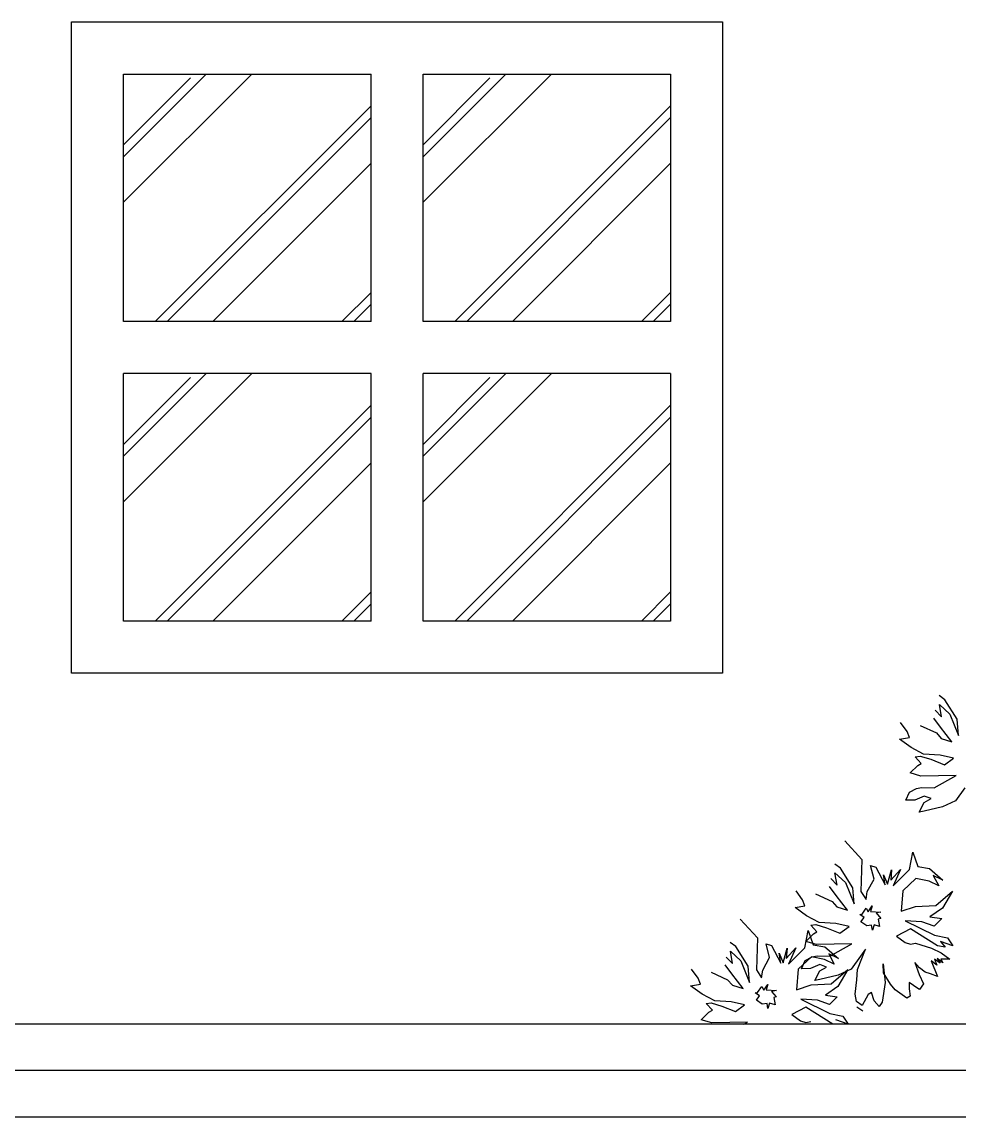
# Model space of a CAD drawing. Header units: inches. Extents: x 10.1 to 52.6, y 12.1 to 36.9.
# Drawn here: x 28.151 to 29.158, y 20.722 to 21.9 of the extents above; entities that cross this region are included whole.
import ezdxf

# ---------------------------------------------------------------- set-up
doc = ezdxf.new("R2010")
doc.units = ezdxf.units.IN
doc.header["$MEASUREMENT"] = 0
doc.layers.add('02', color=2, linetype='Continuous')

msp = doc.modelspace()

# ---------------------------------------------------------------- linework, layer by layer
at = {"layer": '02'}
for p, q in [((28.204, 21.1996), (28.204, 21.8996)), ((28.204, 21.8996), (28.904, 21.8996)), ((28.904, 21.8996), (28.904, 21.1996)), ((28.3979, 21.8436), (28.26, 21.7057)), ((28.3488, 21.8436), (28.26, 21.7547)), ((28.26, 21.5776), (28.26, 21.8436)), ((28.26, 21.8436), (28.526, 21.8436)), ((28.3318, 21.8394), (28.26, 21.7675)), ((28.526, 21.5776), (28.526, 21.8436)), ((28.582, 21.5776), (28.582, 21.8436)), ((28.7199, 21.8436), (28.582, 21.7057)), ((28.6708, 21.8436), (28.582, 21.7547)), ((28.582, 21.8436), (28.848, 21.8436)), ((28.6538, 21.8394), (28.582, 21.7675)), ((28.848, 21.8436), (28.848, 21.5776)), ((28.526, 21.8095), (28.2941, 21.5776)), ((28.848, 21.8095), (28.6161, 21.5776)), ((28.526, 21.7967), (28.3069, 21.5776)), ((28.848, 21.7967), (28.6289, 21.5776)), ((28.526, 21.7476), (28.356, 21.5776)), ((28.848, 21.7476), (28.678, 21.5776)), ((28.526, 21.6089), (28.4947, 21.5776)), ((28.848, 21.6089), (28.8167, 21.5776)), ((28.526, 21.5961), (28.5075, 21.5776)), ((28.848, 21.5961), (28.8295, 21.5776)), ((28.526, 21.5776), (28.26, 21.5776)), ((28.848, 21.5776), (28.582, 21.5776)), ((28.3979, 21.5216), (28.26, 21.3837)), ((28.3488, 21.5216), (28.26, 21.4327)), ((28.526, 21.5216), (28.26, 21.5216)), ((28.26, 21.2556), (28.26, 21.5216)), ((28.526, 21.2556), (28.526, 21.5216)), ((28.848, 21.5216), (28.582, 21.5216)), ((28.7199, 21.5216), (28.582, 21.3837)), ((28.582, 21.2556), (28.582, 21.5216)), ((28.6708, 21.5216), (28.582, 21.4327)), ((28.848, 21.5216), (28.848, 21.2556)), ((28.3318, 21.5174), (28.26, 21.4455)), ((28.6538, 21.5174), (28.582, 21.4455)), ((28.526, 21.4875), (28.2941, 21.2556)), ((28.848, 21.4875), (28.6161, 21.2556)), ((28.526, 21.4747), (28.3069, 21.2556)), ((28.848, 21.4747), (28.6289, 21.2556)), ((28.526, 21.4256), (28.356, 21.2556)), ((28.848, 21.4256), (28.678, 21.2556)), ((28.526, 21.2869), (28.4947, 21.2556)), ((28.848, 21.2869), (28.8167, 21.2556)), ((28.526, 21.2741), (28.5075, 21.2556)), ((28.848, 21.2741), (28.8295, 21.2556)), ((28.526, 21.2556), (28.26, 21.2556)), ((28.848, 21.2556), (28.582, 21.2556)), ((28.904, 21.1996), (28.204, 21.1996)), ((29.143, 21.171), (29.1368, 21.1754)), ((29.1561, 21.15), (29.143, 21.171)), ((29.1326, 21.1597), (29.1393, 21.1526)), ((29.1393, 21.1526), (29.1371, 21.1659)), ((29.1371, 21.1659), (29.1484, 21.1555)), ((29.1484, 21.1555), (29.1577, 21.1325)), ((29.1023, 21.1368), (29.0952, 21.1466)), ((29.1163, 21.1433), (29.134, 21.1353)), ((29.1384, 21.1415), (29.1313, 21.1513)), ((29.1577, 21.1325), (29.1561, 21.15)), ((29.1048, 21.1304), (29.1023, 21.1368)), ((29.134, 21.1353), (29.1391, 21.1293)), ((29.1506, 21.1258), (29.1384, 21.1415)), ((29.0941, 21.1286), (29.1048, 21.1304)), ((29.1066, 21.1198), (29.0941, 21.1286)), ((29.1201, 21.1125), (29.1066, 21.1198)), ((29.1391, 21.1293), (29.1506, 21.1258)), ((29.111, 21.1096), (29.1163, 21.1105)), ((29.1176, 21.1025), (29.111, 21.1096)), ((29.1163, 21.1105), (29.1278, 21.107)), ((29.138, 21.1114), (29.1201, 21.1125)), ((29.1522, 21.1083), (29.138, 21.1114)), ((29.1425, 21.1012), (29.1522, 21.1083)), ((29.1057, 21.0923), (29.1139, 21.1005)), ((29.1139, 21.1005), (29.1176, 21.1025)), ((29.1278, 21.107), (29.1425, 21.1012)), ((29.1172, 21.0888), (29.1057, 21.0923)), ((29.1363, 21.0893), (29.1172, 21.0888)), ((29.1316, 21.0762), (29.1553, 21.0897)), ((29.1553, 21.0897), (29.1363, 21.0893)), ((29.1051, 21.0717), (29.1126, 21.0757)), ((29.1126, 21.0757), (29.1179, 21.0766)), ((29.1179, 21.0766), (29.1316, 21.0762)), ((29.1644, 21.0762), (29.1545, 21.0623)), ((29.1011, 21.0629), (29.1051, 21.0717)), ((29.1106, 21.0631), (29.1011, 21.0629)), ((29.1208, 21.0675), (29.1106, 21.0631)), ((29.1206, 21.0607), (29.1281, 21.0647)), ((29.1281, 21.0647), (29.1208, 21.0675)), ((29.1545, 21.0623), (29.1405, 21.0558)), ((29.1155, 21.0503), (29.1206, 21.0607)), ((29.1208, 21.0511), (29.1155, 21.0503)), ((29.1405, 21.0558), (29.1208, 21.0511)), ((29.0354, 21.0194), (29.0538, 20.9993)), ((29.1048, 20.9887), (29.1085, 21.0071)), ((29.1085, 21.0071), (29.1138, 20.9916)), ((29.0308, 20.99), (29.0246, 20.9944)), ((29.0538, 20.9993), (29.0528, 20.965)), ((29.0669, 20.9783), (29.0631, 20.9927)), ((29.0631, 20.9927), (29.0689, 20.9909)), ((29.0689, 20.9909), (29.0789, 20.9721)), ((29.1138, 20.9916), (29.1265, 20.9897)), ((29.0204, 20.9787), (29.0271, 20.9716)), ((29.0248, 20.9849), (29.0361, 20.9745)), ((29.0271, 20.9716), (29.0248, 20.9849)), ((29.0439, 20.969), (29.0308, 20.99)), ((29.0771, 20.9827), (29.0815, 20.9726)), ((29.0789, 20.9721), (29.0771, 20.9827)), ((29.0815, 20.9726), (29.0857, 20.9883)), ((29.0849, 20.9772), (29.0952, 20.9885)), ((29.0857, 20.9883), (29.0849, 20.9772)), ((29.0873, 20.9708), (29.1048, 20.9887)), ((29.0952, 20.9885), (29.0873, 20.9708)), ((29.1119, 20.979), (29.0977, 20.9657)), ((29.126, 20.9759), (29.1119, 20.979)), ((29.1265, 20.9897), (29.1409, 20.9771)), ((29.1305, 20.9821), (29.1365, 20.9708)), ((29.1409, 20.9771), (29.1305, 20.9821)), ((29.0262, 20.9605), (29.0191, 20.9703)), ((29.0361, 20.9745), (29.0455, 20.9515)), ((29.0455, 20.9515), (29.0439, 20.969)), ((29.0596, 20.9648), (29.0669, 20.9783)), ((29.1365, 20.9708), (29.126, 20.9759)), ((28.9901, 20.9558), (28.983, 20.9656)), ((28.9925, 20.9494), (28.9901, 20.9558)), ((29.004, 20.9623), (29.0218, 20.9543)), ((29.0384, 20.9448), (29.0262, 20.9605)), ((29.0528, 20.965), (29.0583, 20.9564)), ((29.0583, 20.9564), (29.0596, 20.9648)), ((29.0977, 20.9657), (29.096, 20.9436)), ((29.1332, 20.9498), (29.1511, 20.9651)), ((29.1511, 20.9651), (29.1405, 20.9469)), ((28.9819, 20.9476), (28.9925, 20.9494)), ((28.9943, 20.9388), (28.9819, 20.9476)), ((29.0218, 20.9543), (29.0269, 20.9483)), ((29.0269, 20.9483), (29.0384, 20.9448)), ((29.0541, 20.9406), (29.0585, 20.9468)), ((29.0585, 20.9468), (29.0605, 20.9431)), ((29.0605, 20.9431), (29.065, 20.9493)), ((29.065, 20.9493), (29.0632, 20.9435)), ((29.0632, 20.9435), (29.0743, 20.9426)), ((29.096, 20.9436), (29.1115, 20.9489)), ((29.1115, 20.9489), (29.1332, 20.9498)), ((29.1405, 20.9469), (29.127, 20.9378)), ((28.923, 20.9352), (28.9414, 20.9151)), ((29.0078, 20.9315), (28.9943, 20.9388)), ((29.0258, 20.9304), (29.0078, 20.9315)), ((29.0515, 20.9402), (29.0541, 20.9406)), ((29.0561, 20.9369), (29.0515, 20.9402)), ((29.0528, 20.9322), (29.0561, 20.9369)), ((29.059, 20.9278), (29.0528, 20.9322)), ((29.0743, 20.9426), (29.069, 20.9418)), ((29.069, 20.9418), (29.0741, 20.9358)), ((29.0741, 20.9358), (29.0714, 20.9353)), ((29.0714, 20.9353), (29.0727, 20.9274)), ((29.1183, 20.9323), (29.1004, 20.9334)), ((29.1004, 20.9334), (29.1317, 20.9181)), ((29.1314, 20.9277), (29.1183, 20.9323)), ((29.127, 20.9378), (29.1396, 20.9359)), ((29.1396, 20.9359), (29.1314, 20.9277)), ((28.9924, 20.9045), (28.9961, 20.9229)), ((28.9961, 20.9229), (29.0015, 20.9074)), ((28.9988, 20.9286), (29.0041, 20.9295)), ((29.0054, 20.9215), (28.9988, 20.9286)), ((29.0017, 20.9195), (29.0054, 20.9215)), ((29.0041, 20.9295), (29.0156, 20.926)), ((29.0156, 20.926), (29.0302, 20.9202)), ((29.04, 20.9273), (29.0258, 20.9304)), ((29.0302, 20.9202), (29.04, 20.9273)), ((29.0643, 20.9287), (29.059, 20.9278)), ((29.0652, 20.9234), (29.0643, 20.9287)), ((29.067, 20.9291), (29.0652, 20.9234)), ((29.0727, 20.9274), (29.067, 20.9291)), ((29.106, 20.9247), (29.0909, 20.9168)), ((29.135, 20.9064), (29.106, 20.9247)), ((28.9184, 20.9058), (28.9122, 20.9102)), ((28.9414, 20.9151), (28.9404, 20.8808)), ((28.9545, 20.8941), (28.9507, 20.9085)), ((28.9507, 20.9085), (28.9565, 20.9067)), ((28.9935, 20.9113), (29.0017, 20.9195)), ((29.005, 20.9078), (28.9935, 20.9113)), ((29.024, 20.9083), (29.005, 20.9078)), ((29.0194, 20.8952), (29.0431, 20.9087)), ((29.0431, 20.9087), (29.024, 20.9083)), ((29.0909, 20.9168), (29.1002, 20.9101)), ((29.1002, 20.9101), (29.106, 20.9084)), ((29.106, 20.9084), (29.1113, 20.9093)), ((29.1113, 20.9093), (29.1286, 20.904)), ((29.1317, 20.9181), (29.1458, 20.9151)), ((29.1383, 20.9111), (29.1434, 20.9051)), ((29.1514, 20.9064), (29.1383, 20.9111)), ((29.1458, 20.9151), (29.1514, 20.9064)), ((28.9124, 20.9007), (28.9238, 20.8903)), ((28.9147, 20.8874), (28.9124, 20.9007)), ((28.9315, 20.8847), (28.9184, 20.9058)), ((28.9565, 20.9067), (28.9665, 20.8879)), ((28.9647, 20.8985), (28.9692, 20.8883)), ((28.9665, 20.8879), (28.9647, 20.8985)), ((28.9692, 20.8883), (28.9733, 20.9041)), ((28.9725, 20.893), (28.9829, 20.9043)), ((28.9733, 20.9041), (28.9725, 20.893)), ((28.9749, 20.8866), (28.9924, 20.9045)), ((28.9829, 20.9043), (28.9749, 20.8866)), ((29.0015, 20.9074), (29.0141, 20.9054)), ((29.0141, 20.9054), (29.0285, 20.8928)), ((29.0285, 20.8928), (29.0181, 20.8979)), ((29.0181, 20.8979), (29.0241, 20.8866)), ((29.0491, 20.8811), (29.0577, 20.903)), ((29.0577, 20.903), (29.0522, 20.8952)), ((29.1286, 20.904), (29.139, 20.8989)), ((29.1434, 20.9051), (29.135, 20.9064)), ((29.139, 20.8989), (29.1483, 20.8922)), ((28.9138, 20.8763), (28.9067, 20.886)), ((28.908, 20.8944), (28.9147, 20.8874)), ((28.9238, 20.8903), (28.9331, 20.8672)), ((28.9331, 20.8672), (28.9315, 20.8847)), ((28.9472, 20.8805), (28.9545, 20.8941)), ((28.9995, 20.8948), (28.9853, 20.8815)), ((28.9889, 20.8819), (28.9928, 20.8907)), ((28.9928, 20.8907), (29.0004, 20.8947)), ((29.0086, 20.8865), (28.9984, 20.8821)), ((29.0137, 20.8917), (28.9995, 20.8948)), ((29.0004, 20.8947), (29.0057, 20.8956)), ((29.0057, 20.8956), (29.0194, 20.8952)), ((29.0159, 20.8837), (29.0086, 20.8865)), ((29.0241, 20.8866), (29.0137, 20.8917)), ((29.0522, 20.8952), (29.0422, 20.8813)), ((29.0768, 20.8871), (29.0788, 20.8669)), ((29.077, 20.8775), (29.0768, 20.8871)), ((29.1107, 20.8887), (29.1155, 20.8758)), ((29.1158, 20.8827), (29.1107, 20.8887)), ((29.1344, 20.8858), (29.1281, 20.8902)), ((29.1281, 20.8902), (29.135, 20.8736)), ((29.1381, 20.8878), (29.1319, 20.8922)), ((29.1319, 20.8922), (29.1344, 20.8858)), ((29.1408, 20.8883), (29.1346, 20.8927)), ((29.1346, 20.8927), (29.1381, 20.8878)), ((29.1483, 20.8922), (29.1388, 20.892)), ((29.1388, 20.892), (29.1408, 20.8883)), ((28.8777, 20.8716), (28.8706, 20.8813)), ((28.8917, 20.878), (28.9094, 20.8701)), ((28.926, 20.8606), (28.9138, 20.8763)), ((28.9404, 20.8808), (28.9459, 20.8721)), ((28.9459, 20.8721), (28.9472, 20.8805)), ((28.9853, 20.8815), (28.9836, 20.8593)), ((28.9984, 20.8821), (28.9889, 20.8819)), ((29.0033, 20.8693), (29.0084, 20.8797)), ((29.0084, 20.8797), (29.0159, 20.8837)), ((29.0283, 20.8748), (29.0086, 20.8702)), ((29.0208, 20.8656), (29.0387, 20.8809)), ((29.0387, 20.8809), (29.0281, 20.8627)), ((29.0422, 20.8813), (29.0283, 20.8748)), ((29.0482, 20.87), (29.0491, 20.8811)), ((29.0845, 20.8652), (29.077, 20.8775)), ((29.1155, 20.8758), (29.12, 20.8656)), ((29.122, 20.8783), (29.1158, 20.8827)), ((29.1277, 20.8765), (29.122, 20.8783)), ((29.135, 20.8736), (29.1277, 20.8765)), ((28.8695, 20.8634), (28.8802, 20.8652)), ((28.8819, 20.8546), (28.8695, 20.8634)), ((28.8802, 20.8652), (28.8777, 20.8716)), ((28.9094, 20.8701), (28.9145, 20.8641)), ((28.9145, 20.8641), (28.926, 20.8606)), ((28.9417, 20.8564), (28.9462, 20.8626)), ((28.9462, 20.8626), (28.9482, 20.8588)), ((28.9482, 20.8588), (28.9526, 20.865)), ((28.9526, 20.865), (28.9508, 20.8593)), ((28.9836, 20.8593), (28.9991, 20.8647)), ((28.9991, 20.8647), (29.0208, 20.8656)), ((29.0086, 20.8702), (29.0033, 20.8693)), ((29.0281, 20.8627), (29.0146, 20.8536)), ((29.0467, 20.8547), (29.0482, 20.87)), ((29.0788, 20.8669), (29.0755, 20.8459)), ((29.0897, 20.8592), (29.0845, 20.8652)), ((29.1047, 20.8672), (29.1045, 20.8603)), ((29.114, 20.8605), (29.1047, 20.8672)), ((29.12, 20.8656), (29.1156, 20.8594)), ((28.8955, 20.8473), (28.8819, 20.8546)), ((28.9391, 20.856), (28.9417, 20.8564)), ((28.9437, 20.8526), (28.9391, 20.856)), ((28.9404, 20.848), (28.9437, 20.8526)), ((28.9508, 20.8593), (28.9619, 20.8584)), ((28.9619, 20.8584), (28.9566, 20.8575)), ((28.9566, 20.8575), (28.9617, 20.8516)), ((28.9617, 20.8516), (28.959, 20.8511)), ((28.959, 20.8511), (28.9604, 20.8431)), ((29.006, 20.8481), (28.988, 20.8491)), ((28.988, 20.8491), (29.0193, 20.8339)), ((29.0146, 20.8536), (29.0272, 20.8516)), ((29.0272, 20.8516), (29.019, 20.8434)), ((29.048, 20.8467), (29.0467, 20.8547)), ((29.0604, 20.8543), (29.0542, 20.8423)), ((29.0642, 20.8563), (29.0604, 20.8543)), ((29.0671, 20.8472), (29.0642, 20.8563)), ((29.1021, 20.8503), (29.0897, 20.8592)), ((29.1058, 20.8523), (29.1021, 20.8503)), ((29.1045, 20.8603), (29.1058, 20.8523)), ((29.1156, 20.8594), (29.114, 20.8605)), ((28.8864, 20.8444), (28.8917, 20.8453)), ((28.893, 20.8373), (28.8864, 20.8444)), ((28.8893, 20.8353), (28.893, 20.8373)), ((28.8917, 20.8453), (28.9032, 20.8417)), ((28.9134, 20.8462), (28.8955, 20.8473)), ((28.9032, 20.8417), (28.9178, 20.836)), ((28.9276, 20.8431), (28.9134, 20.8462)), ((28.9178, 20.836), (28.9276, 20.8431)), ((28.9466, 20.8436), (28.9404, 20.848)), ((28.9519, 20.8445), (28.9466, 20.8436)), ((28.9528, 20.8391), (28.9519, 20.8445)), ((28.9546, 20.8449), (28.9528, 20.8391)), ((28.9604, 20.8431), (28.9546, 20.8449)), ((28.9936, 20.8405), (28.9785, 20.8325)), ((29.0226, 20.8222), (28.9936, 20.8405)), ((29.019, 20.8434), (29.006, 20.8481)), ((29.0542, 20.8423), (29.048, 20.8467)), ((29.0547, 20.8362), (29.0485, 20.8406)), ((29.0722, 20.8412), (29.0671, 20.8472)), ((29.0755, 20.8459), (29.0722, 20.8412)), ((28.8811, 20.8271), (28.8893, 20.8353)), ((28.8926, 20.8236), (28.8811, 20.8271)), ((28.9785, 20.8325), (28.9878, 20.8259)), ((28.9878, 20.8259), (28.9936, 20.8241)), ((29.0193, 20.8339), (29.0334, 20.8308)), ((29.039, 20.8222), (29.0259, 20.8268)), ((29.0334, 20.8308), (29.039, 20.8222)), ((29.6475, 20.8224), (27.3286, 20.8224)), ((28.9117, 20.824), (28.8926, 20.8236)), ((28.9307, 20.8245), (28.9117, 20.824)), ((28.927, 20.8224), (28.9307, 20.8245)), ((28.9936, 20.8241), (28.9989, 20.825)), ((29.6975, 20.7724), (27.2851, 20.7724)), ((29.7475, 20.7224), (27.2343, 20.7224))]:
    msp.add_line(p, q, dxfattribs=at)

doc.saveas('drawing.dxf')
